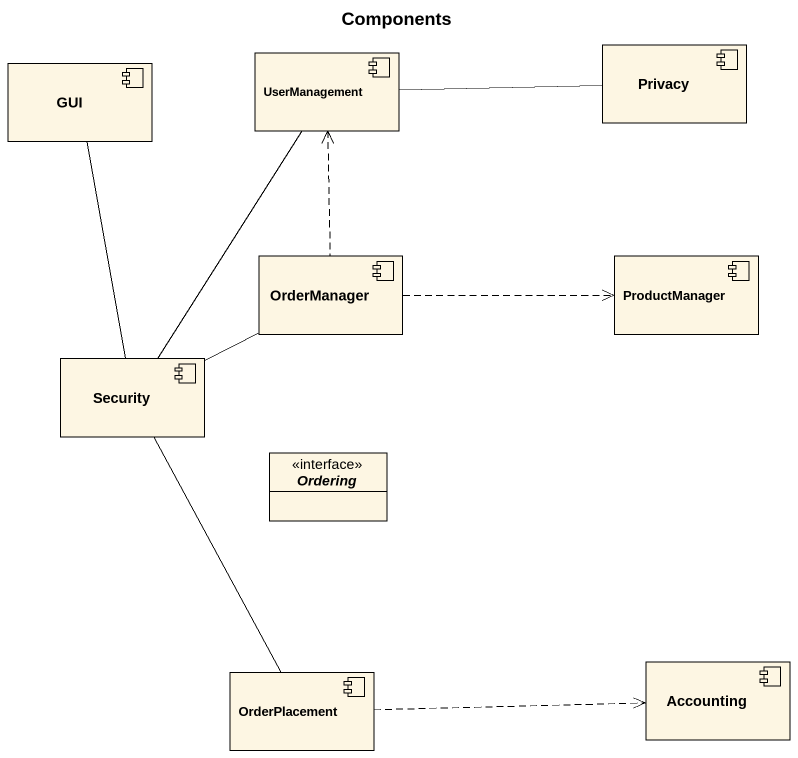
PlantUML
@startuml
title Components
allowmixing
hide circle
hide empty members
component UserManagement
component Privacy
component GUI
component OrderManager
component ProductManager
component Security
interface Ordering
component OrderPlacement
component Accounting
UserManagement <.. OrderManager
UserManagement -- Security
Privacy -left- UserManagement
OrderManager .right.> ProductManager
Security -up- GUI
Security -right- OrderManager
Security -- OrderPlacement
OrderPlacement .right.> Accounting
@enduml
